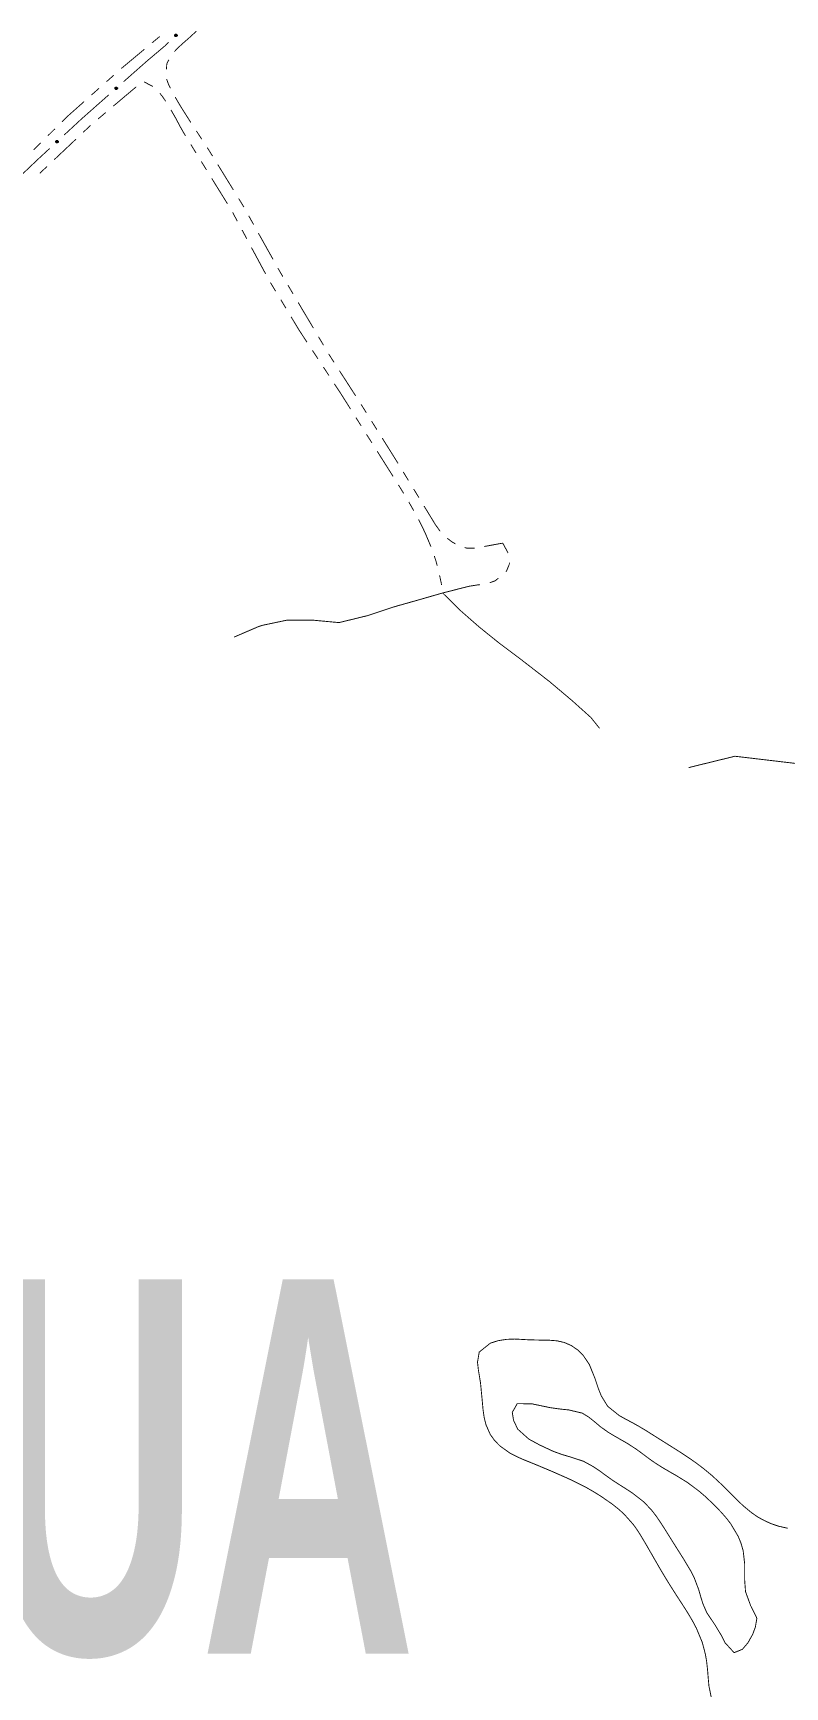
# Model space of a CAD drawing. Extents: x 205150 to 206910, y 4858726 to 4860849.
# Drawn here: x 206263.6 to 206414.4, y 4859485.4 to 4859817 of the extents above; entities that cross this region are included whole.
import ezdxf

# ---------------------------------------------------------------- set-up
doc = ezdxf.new("R2010")
doc.units = 0
doc.header["$LTSCALE"] = 1.5
doc.header["$MEASUREMENT"] = 0
doc.linetypes.add('TRACO_15', pattern=[3, 2, -1])
for name, color, linetype in [('HD-CURSO-PERENE', 170, 'CONTINUOUS'), ('LM-TXT-LSF', 7, 'CONTINUOUS'), ('SV-CAMINHO-TRILHA', 20, 'CONTINUOUS'), ('SV-EIXO-RUA-N-PAV', 6, 'CONTINUOUS'), ('SV-RUA-NAO-PAV-S-GUIA-C-GUIA', 7, 'CONTINUOUS')]:
    doc.layers.add(name, color=color, linetype=linetype)
doc.styles.get("Standard").update_dxf_attribs({"font": 'swisscbo.ttf'})

msp = doc.modelspace()

# ---------------------------------------------------------------- linework, layer by layer
at = {"layer": 'HD-CURSO-PERENE', "const_width": 0.18, "flags": 128}
for points in [[(206399.78, 4859482.66), (206399.18, 4859485.56), (206399.04, 4859487.08), (206398.92, 4859488.61), (206398.71, 4859490.55), (206398.45, 4859492.03), (206397.83, 4859494.37), (206396.68, 4859497.14), (206395.98, 4859498.47), (206395.22, 4859499.78), (206394.33, 4859501.21), (206392.7, 4859503.72), (206391.44, 4859505.7), (206390.65, 4859506.97), (206389.87, 4859508.26), (206388.49, 4859510.63), (206387, 4859513.23), (206385.68, 4859515.48), (206384.88, 4859516.75), (206384.01, 4859517.98), (206382.12, 4859520.1), (206381, 4859521.1), (206379.82, 4859522.04), (206377.59, 4859523.59), (206376.32, 4859524.39), (206374.54, 4859525.42), (206371.86, 4859526.77), (206370.49, 4859527.4), (206369.12, 4859528), (206367.71, 4859528.62), (206364.95, 4859529.78), (206363.56, 4859530.35), (206362, 4859530.98), (206360.62, 4859531.59), (206359.29, 4859532.28), (206357.29, 4859533.7), (206356.22, 4859534.78), (206355.33, 4859536.01), (206354.47, 4859537.96), (206354.1, 4859539.42), (206353.88, 4859540.92), (206353.65, 4859543.42), (206353.36, 4859546.39), (206352.94, 4859548.94), (206352.76, 4859550.52), (206353.11, 4859552.55), (206355.33, 4859554.33), (206356.9, 4859554.83), (206358.55, 4859555.09), (206360.23, 4859555.16), (206363.18, 4859555), (206365.67, 4859554.94), (206367.18, 4859554.92), (206368.69, 4859554.8), (206370.17, 4859554.47), (206371.56, 4859553.86), (206372.82, 4859553), (206373.92, 4859551.94), (206375.21, 4859550.02), (206376.33, 4859547.23), (206377.02, 4859545.17), (206377.59, 4859543.75), (206378.87, 4859541.67), (206381.17, 4859539.83), (206382.51, 4859539.08), (206383.88, 4859538.36), (206385.21, 4859537.61), (206386.5, 4859536.84), (206389.02, 4859535.25), (206390.66, 4859534.22), (206393.2, 4859532.62), (206395.7, 4859530.96), (206396.92, 4859530.08), (206398.12, 4859529.17), (206399.78, 4859527.8), (206401.98, 4859525.75), (206403.04, 4859524.7), (206404.97, 4859522.76), (206406.06, 4859521.72), (206407.73, 4859520.34), (206408.97, 4859519.49), (206410.29, 4859518.76), (206411.67, 4859518.14), (206413.1, 4859517.65), (206414.95, 4859517.23)], [(206407.59, 4859501.62), (206408.79, 4859499.18), (206408.48, 4859497.4), (206407.95, 4859495.97), (206407, 4859494.27), (206405.89, 4859492.96), (206404.22, 4859492.29), (206402.42, 4859494.26), (206401.61, 4859495.83), (206400.38, 4859497.87), (206398.75, 4859500.29), (206397.98, 4859502.06), (206397.53, 4859503.49), (206397.11, 4859504.96), (206396.22, 4859507.3), (206395.54, 4859508.64), (206394.07, 4859511.1), (206392.47, 4859513.63), (206391.67, 4859514.9), (206390.3, 4859517.09), (206389.48, 4859518.37), (206388.63, 4859519.62), (206387.71, 4859520.81), (206386.15, 4859522.48), (206383.81, 4859524.3), (206382.55, 4859525.12), (206381.27, 4859525.93), (206379.99, 4859526.75), (206378.49, 4859527.82), (206377.26, 4859528.72), (206376.02, 4859529.56), (206374.03, 4859530.65), (206371.19, 4859531.58), (206369.74, 4859532), (206367.92, 4859532.66), (206365.21, 4859533.93), (206363.07, 4859535.09), (206360.82, 4859537.1), (206359.99, 4859538.88), (206359.73, 4859540.46), (206360.73, 4859542.21), (206363.67, 4859542.17), (206365.49, 4859541.79), (206367.35, 4859541.4), (206369.52, 4859541.1), (206371.05, 4859540.95), (206373.76, 4859540.31), (206375.06, 4859539.52), (206376.25, 4859538.57), (206377.43, 4859537.57), (206378.99, 4859536.46), (206380.28, 4859535.69), (206382.87, 4859534.21), (206384.67, 4859533.03), (206385.88, 4859532.14), (206387.08, 4859531.24), (206388.31, 4859530.37), (206389.9, 4859529.36), (206391.2, 4859528.6), (206392.5, 4859527.86), (206394.81, 4859526.44), (206397.21, 4859524.65), (206398.35, 4859523.67), (206399.45, 4859522.64), (206400.53, 4859521.59), (206401.65, 4859520.42), (206402.64, 4859519.29), (206403.56, 4859518.1), (206405.05, 4859515.59), (206405.62, 4859514.18), (206406.04, 4859512.73), (206406.35, 4859510), (206406.35, 4859508.5), (206406.33, 4859507), (206406.51, 4859504.52), (206407.56, 4859501.66)]]:
    msp.add_lwpolyline(points, dxfattribs=at)
at = {"layer": 'SV-CAMINHO-TRILHA', "linetype": 'TRACO_15', "const_width": 0.18, "flags": 128}
for points in [[(206303.95, 4859695.88), (206308.81, 4859697.97), (206309.65, 4859698.24), (206314.58, 4859699.28), (206319.63, 4859699.28), (206324.99, 4859698.78), (206330.76, 4859700.19), (206336.02, 4859701.94), (206340.95, 4859703.33), (206345.77, 4859704.72), (206351.09, 4859706.07), (206352.94, 4859706.36)], [(206345.77, 4859704.72), (206349.29, 4859701.24), (206353.1, 4859697.9), (206357.16, 4859694.63), (206361.47, 4859691.4), (206365.89, 4859687.98), (206367.26, 4859686.91), (206371.73, 4859683.14), (206375.5, 4859679.76), (206377.24, 4859677.59)], [(206474.62, 4859637.41), (206464.94, 4859643.83), (206455.75, 4859652.89), (206444.1, 4859660.63), (206431.6, 4859666), (206418.57, 4859670.31), (206404.39, 4859671.99), (206395.09, 4859669.71)]]:
    msp.add_lwpolyline(points, dxfattribs=at)
at = {"layer": 'SV-EIXO-RUA-N-PAV', "flags": 128}
for points in [[(206292.46, 4859816.5), (206292.46, 4859816.46), (206292.45, 4859816.41), (206292.43, 4859816.38), (206292.41, 4859816.36), (206292.38, 4859816.34), (206292.35, 4859816.32), (206292.31, 4859816.31), (206292.26, 4859816.31), (206292.22, 4859816.32), (206292.19, 4859816.34), (206292.16, 4859816.36), (206292.14, 4859816.39), (206292.12, 4859816.43), (206292.11, 4859816.47), (206292.11, 4859816.52), (206292.13, 4859816.56), (206292.14, 4859816.59), (206292.17, 4859816.61), (206292.2, 4859816.64), (206292.23, 4859816.65), (206292.27, 4859816.66), (206292.32, 4859816.66), (206292.36, 4859816.65), (206292.39, 4859816.63), (206292.42, 4859816.61), (206292.44, 4859816.58), (206292.46, 4859816.55), (206292.46, 4859816.5)], [(206280.48, 4859805.91), (206280.47, 4859805.86), (206280.46, 4859805.82), (206280.44, 4859805.78), (206280.42, 4859805.76), (206280.39, 4859805.74), (206280.36, 4859805.72), (206280.32, 4859805.72), (206280.27, 4859805.72), (206280.22, 4859805.73), (206280.19, 4859805.75), (206280.17, 4859805.78), (206280.15, 4859805.8), (206280.13, 4859805.84), (206280.12, 4859805.88), (206280.13, 4859805.93), (206280.14, 4859805.97), (206280.16, 4859806), (206280.18, 4859806.03), (206280.21, 4859806.05), (206280.25, 4859806.06), (206280.29, 4859806.07), (206280.34, 4859806.07), (206280.38, 4859806.05), (206280.41, 4859806.03), (206280.43, 4859806.01), (206280.45, 4859805.98), (206280.47, 4859805.95), (206280.48, 4859805.91)], [(206268.59, 4859795.2), (206268.59, 4859795.15), (206268.58, 4859795.11), (206268.56, 4859795.08), (206268.54, 4859795.05), (206268.51, 4859795.03), (206268.48, 4859795.01), (206268.44, 4859795.01), (206268.39, 4859795.01), (206268.35, 4859795.02), (206268.31, 4859795.04), (206268.29, 4859795.06), (206268.27, 4859795.09), (206268.25, 4859795.12), (206268.24, 4859795.16), (206268.24, 4859795.21), (206268.25, 4859795.25), (206268.27, 4859795.28), (206268.3, 4859795.31), (206268.33, 4859795.33), (206268.36, 4859795.35), (206268.4, 4859795.36), (206268.45, 4859795.36), (206268.49, 4859795.34), (206268.52, 4859795.33), (206268.55, 4859795.3), (206268.57, 4859795.27), (206268.59, 4859795.24), (206268.59, 4859795.2)]]:
    msp.add_lwpolyline(points, close=True, dxfattribs=at)
for points in [[(206292.27, 4859816.66), (206292.11, 4859816.47)], [(206292.23, 4859816.65), (206292.11, 4859816.52)], [(206292.32, 4859816.66), (206292.12, 4859816.43)], [(206292.29, 4859816.66), (206292.12, 4859816.45)], [(206292.25, 4859816.65), (206292.12, 4859816.5)], [(206292.21, 4859816.64), (206292.12, 4859816.54)], [(206292.34, 4859816.65), (206292.13, 4859816.41)], [(206292.2, 4859816.64), (206292.13, 4859816.56)], [(206292.36, 4859816.65), (206292.14, 4859816.39)], [(206292.37, 4859816.64), (206292.15, 4859816.38)], [(206292.39, 4859816.63), (206292.16, 4859816.36)], [(206292.4, 4859816.62), (206292.17, 4859816.36)], [(206292.42, 4859816.61), (206292.19, 4859816.34)], [(206292.43, 4859816.59), (206292.21, 4859816.33)], [(206292.44, 4859816.58), (206292.22, 4859816.32)], [(206292.44, 4859816.56), (206292.24, 4859816.32)], [(206292.46, 4859816.55), (206292.26, 4859816.31)], [(206292.46, 4859816.53), (206292.29, 4859816.31)], [(206292.46, 4859816.5), (206292.31, 4859816.31)], [(206292.46, 4859816.48), (206292.33, 4859816.32)], [(206292.46, 4859816.46), (206292.35, 4859816.32)], [(206292.46, 4859816.43), (206292.37, 4859816.33)], [(206292.45, 4859816.41), (206292.38, 4859816.34)], [(206280.29, 4859806.07), (206280.12, 4859805.88)], [(206280.34, 4859806.07), (206280.13, 4859805.84)], [(206280.25, 4859806.06), (206280.13, 4859805.93)], [(206280.31, 4859806.06), (206280.13, 4859805.86)], [(206280.26, 4859806.06), (206280.13, 4859805.91)], [(206280.35, 4859806.06), (206280.14, 4859805.83)], [(206280.21, 4859806.05), (206280.14, 4859805.97)], [(206280.23, 4859806.05), (206280.14, 4859805.95)], [(206280.38, 4859806.05), (206280.15, 4859805.8)], [(206280.39, 4859806.04), (206280.16, 4859805.79)], [(206280.41, 4859806.03), (206280.17, 4859805.78)], [(206280.42, 4859806.02), (206280.18, 4859805.77)], [(206280.43, 4859806.01), (206280.19, 4859805.75)], [(206280.44, 4859805.99), (206280.21, 4859805.74)], [(206280.45, 4859805.98), (206280.22, 4859805.73)], [(206280.46, 4859805.96), (206280.25, 4859805.73)], [(206280.47, 4859805.95), (206280.27, 4859805.72)], [(206280.47, 4859805.93), (206280.29, 4859805.72)], [(206280.48, 4859805.91), (206280.32, 4859805.72)], [(206280.47, 4859805.88), (206280.34, 4859805.73)], [(206280.47, 4859805.86), (206280.36, 4859805.72)], [(206280.47, 4859805.83), (206280.38, 4859805.74)], [(206280.46, 4859805.82), (206280.39, 4859805.74)], [(206268.4, 4859795.36), (206268.24, 4859795.16)], [(206268.36, 4859795.35), (206268.24, 4859795.21)], [(206268.45, 4859795.36), (206268.25, 4859795.12)], [(206268.42, 4859795.35), (206268.25, 4859795.15)], [(206268.38, 4859795.35), (206268.25, 4859795.19)], [(206268.34, 4859795.34), (206268.25, 4859795.24)], [(206268.33, 4859795.33), (206268.25, 4859795.25)], [(206268.47, 4859795.35), (206268.26, 4859795.11)], [(206268.49, 4859795.34), (206268.27, 4859795.09)], [(206268.5, 4859795.33), (206268.28, 4859795.08)], [(206268.52, 4859795.33), (206268.29, 4859795.06)], [(206268.53, 4859795.31), (206268.3, 4859795.05)], [(206268.55, 4859795.3), (206268.31, 4859795.04)], [(206268.55, 4859795.28), (206268.33, 4859795.03)], [(206268.57, 4859795.27), (206268.35, 4859795.02)], [(206268.57, 4859795.25), (206268.37, 4859795.02)], [(206268.59, 4859795.24), (206268.39, 4859795.01)], [(206268.59, 4859795.22), (206268.41, 4859795.01)], [(206268.59, 4859795.2), (206268.44, 4859795.01)], [(206268.59, 4859795.17), (206268.46, 4859795.02)], [(206268.59, 4859795.15), (206268.48, 4859795.01)], [(206268.59, 4859795.13), (206268.5, 4859795.03)], [(206268.58, 4859795.11), (206268.51, 4859795.03)]]:
    msp.add_lwpolyline(points, dxfattribs=at)
at = {"layer": 'SV-EIXO-RUA-N-PAV', "const_width": 0.18, "flags": 128}
for points in [[(206290.08, 4859814.4), (206287.05, 4859811.84)], [(206290.1, 4859814.43), (206290.08, 4859814.4)], [(206290.83, 4859815.11), (206290.1, 4859814.43)], [(206286.57, 4859811.44), (206281.79, 4859807.22)], [(206287.05, 4859811.84), (206286.57, 4859811.44)], [(206278.8, 4859804.57), (206273.55, 4859799.93)], [(206273.23, 4859799.64), (206269.88, 4859796.54)], [(206273.55, 4859799.93), (206273.23, 4859799.64)], [(206266.95, 4859793.82), (206264.74, 4859791.78)], [(206264.54, 4859791.59), (206258.22, 4859785.59)], [(206264.74, 4859791.78), (206264.54, 4859791.59)]]:
    msp.add_lwpolyline(points, dxfattribs=at)
at = {"layer": 'SV-RUA-NAO-PAV-S-GUIA-C-GUIA', "const_width": 0.18, "flags": 128}
for points in [[(206287.49, 4859814.99), (206289.02, 4859816.27)], [(206294.15, 4859815.32), (206293.6, 4859814.84)], [(206294.73, 4859815.83), (206294.15, 4859815.32)], [(206294.9, 4859815.98), (206294.73, 4859815.83)], [(206296.38, 4859817.33), (206294.9, 4859815.98)], [(206281.34, 4859809.87), (206285.95, 4859813.71)], [(206292.5, 4859813.82), (206291.99, 4859813.25)], [(206292.67, 4859813.98), (206292.5, 4859813.82)], [(206293.6, 4859814.84), (206292.67, 4859813.98)], [(206290.45, 4859810.85), (206290.38, 4859809.71)], [(206290.87, 4859811.6), (206290.45, 4859810.85)], [(206275.36, 4859804.56), (206276.86, 4859805.89)], [(206278.35, 4859807.21), (206279.85, 4859808.54)], [(206279.73, 4859802.32), (206284.32, 4859806.19)], [(206285.88, 4859807.18), (206287.66, 4859806.26)], [(206290.41, 4859807.74), (206290.75, 4859806.8)], [(206290.75, 4859806.8), (206290.8, 4859806.65)], [(206290.8, 4859806.65), (206291.18, 4859805.9)], [(206270.58, 4859800.31), (206273.87, 4859803.23)], [(206289.06, 4859804.9), (206289.65, 4859804.14)], [(206289.65, 4859804.14), (206290.23, 4859803.28)], [(206292.13, 4859804.14), (206292.23, 4859803.95)], [(206292.23, 4859803.95), (206292.63, 4859803.27)], [(206292.63, 4859803.27), (206293.01, 4859802.63)], [(206293.01, 4859802.63), (206293.66, 4859801.56)], [(206269.44, 4859799.18), (206270.15, 4859799.89)], [(206270.15, 4859799.89), (206270.58, 4859800.31)], [(206276.67, 4859799.74), (206278.2, 4859801.03)], [(206291.27, 4859801.57), (206291.77, 4859800.71)], [(206291.77, 4859800.71), (206292.03, 4859800.28)], [(206292.03, 4859800.28), (206293.21, 4859798.07)], [(206293.66, 4859801.56), (206293.8, 4859801.34)], [(206293.8, 4859801.34), (206295.27, 4859799.03)], [(206266.59, 4859796.37), (206268.02, 4859797.78)], [(206267.87, 4859791.58), (206272.24, 4859795.7)], [(206273.69, 4859797.07), (206275.15, 4859798.45)], [(206293.21, 4859798.07), (206293.31, 4859797.88)], [(206293.31, 4859797.88), (206294.21, 4859796.34)], [(206296.37, 4859797.35), (206296.92, 4859796.52)], [(206296.92, 4859796.52), (206297.03, 4859796.35)], [(206297.03, 4859796.35), (206297.46, 4859795.68)], [(206263.75, 4859793.56), (206265.17, 4859794.97)], [(206295.26, 4859794.64), (206296.31, 4859792.93)], [(206298.55, 4859794), (206298.65, 4859793.86)], [(206298.65, 4859793.86), (206299.09, 4859793.16)], [(206299.09, 4859793.16), (206299.53, 4859792.45)], [(206299.53, 4859792.45), (206299.53, 4859792.45)], [(206299.53, 4859792.45), (206299.62, 4859792.31)], [(206264.96, 4859788.84), (206266.42, 4859790.21)], [(206297.36, 4859791.23), (206298.41, 4859789.53)], [(206300.67, 4859790.6), (206303.81, 4859785.5)], [(206299.46, 4859787.83), (206302.62, 4859782.73)], [(206304.86, 4859783.79), (206305.39, 4859782.94)], [(206305.39, 4859782.94), (206305.72, 4859782.4)], [(206305.72, 4859782.4), (206305.9, 4859782.08)], [(206303.65, 4859781.01), (206304.59, 4859779.25)], [(206306.87, 4859780.34), (206307.85, 4859778.59)], [(206305.54, 4859777.49), (206306.49, 4859775.73)], [(206308.82, 4859776.84), (206311.75, 4859771.61)], [(206307.43, 4859773.96), (206310.27, 4859768.68)], [(206312.72, 4859769.86), (206313.02, 4859769.33)], [(206313.02, 4859769.33), (206313.73, 4859768.13)], [(206311.24, 4859766.93), (206312.27, 4859765.22)], [(206314.75, 4859766.41), (206315.77, 4859764.69)], [(206313.31, 4859763.51), (206314.34, 4859761.79)], [(206316.79, 4859762.97), (206319.85, 4859757.81)], [(206315.37, 4859760.08), (206316.93, 4859757.51)], [(206316.93, 4859757.51), (206317.06, 4859757.29)], [(206317.06, 4859757.29), (206318.56, 4859755)], [(206320.87, 4859756.09), (206321.89, 4859754.37)], [(206319.66, 4859753.33), (206320.76, 4859751.66)], [(206322.91, 4859752.65), (206323, 4859752.5)], [(206323, 4859752.5), (206323.99, 4859750.96)], [(206321.86, 4859749.99), (206322.96, 4859748.32)], [(206325.07, 4859749.28), (206328.32, 4859744.24)], [(206324.06, 4859746.64), (206325.16, 4859744.97)], [(206325.16, 4859744.97), (206325.35, 4859744.68)], [(206325.35, 4859744.68), (206327.3, 4859741.6)], [(206329.4, 4859742.55), (206330.46, 4859740.86)], [(206328.37, 4859739.9), (206329.43, 4859738.21)], [(206331.52, 4859739.16), (206332.58, 4859737.47)], [(206330.5, 4859736.52), (206331.57, 4859734.83)], [(206333.65, 4859735.77), (206336.3, 4859731.54)], [(206332.64, 4859733.14), (206335.31, 4859728.91)], [(206336.3, 4859731.54), (206336.56, 4859731.13)], [(206336.56, 4859731.13), (206336.83, 4859730.69)], [(206335.31, 4859728.91), (206335.66, 4859728.36)], [(206335.66, 4859728.36), (206335.84, 4859728.07)], [(206336.91, 4859726.37), (206337.26, 4859725.81)], [(206337.26, 4859725.81), (206337.96, 4859724.67)], [(206337.87, 4859728.98), (206338.91, 4859727.27)], [(206338.98, 4859722.95), (206339.48, 4859722.09)], [(206339.95, 4859725.57), (206341, 4859723.86)], [(206339.48, 4859722.09), (206339.57, 4859721.94)], [(206339.57, 4859721.94), (206339.97, 4859721.22)], [(206340.92, 4859719.46), (206341.01, 4859719.3)], [(206341.01, 4859719.3), (206341.38, 4859718.57)], [(206342.04, 4859722.15), (206344.12, 4859718.74)], [(206341.38, 4859718.57), (206341.69, 4859717.96)], [(206341.69, 4859717.96), (206342.25, 4859716.77)], [(206342.25, 4859716.77), (206342.33, 4859716.6)], [(206342.33, 4859716.6), (206343.42, 4859714.01)], [(206344.12, 4859718.74), (206344.35, 4859718.36)], [(206344.35, 4859718.36), (206344.68, 4859717.91)], [(206344.68, 4859717.91), (206345.26, 4859717.1)], [(206345.26, 4859717.1), (206345.26, 4859717.1)], [(206346.69, 4859715.7), (206347.48, 4859715.08)], [(206347.48, 4859715.08), (206347.7, 4859714.91)], [(206347.7, 4859714.91), (206348.33, 4859714.57)], [(206350.18, 4859713.84), (206350.6, 4859713.71)], [(206350.6, 4859713.71), (206352.16, 4859713.71)], [(206354.13, 4859714.04), (206357.08, 4859714.58)], [(206357.08, 4859714.58), (206357.82, 4859714.71)], [(206357.82, 4859714.71), (206358.9, 4859712.73)], [(206344.1, 4859712.13), (206344.41, 4859711.17)], [(206344.41, 4859711.17), (206344.46, 4859711)], [(206344.46, 4859711), (206344.68, 4859710.21)], [(206358.89, 4859709.87), (206358.58, 4859709.11)], [(206359.15, 4859710.5), (206358.89, 4859709.87)], [(206359.16, 4859710.82), (206359.15, 4859710.5)], [(206345.15, 4859708.27), (206345.36, 4859707.29)], [(206345.36, 4859707.29), (206345.49, 4859706.7)], [(206345.49, 4859706.7), (206345.55, 4859706.31)], [(206353.25, 4859706.38), (206352.94, 4859706.36)], [(206356.32, 4859707.16), (206355.19, 4859706.77)], [(206356.93, 4859707.68), (206356.32, 4859707.16)], [(206358.58, 4859709.11), (206358.44, 4859708.99)]]:
    msp.add_lwpolyline(points, dxfattribs=at)

# ---------------------------------------------------------------- texts
at = {"layer": 'LM-TXT-LSF', "width": 0.7}
msp.add_text('ITAITEUA', height=75, dxfattribs=at).set_placement((206063.3, 4859492.1))

doc.saveas('drawing.dxf')
